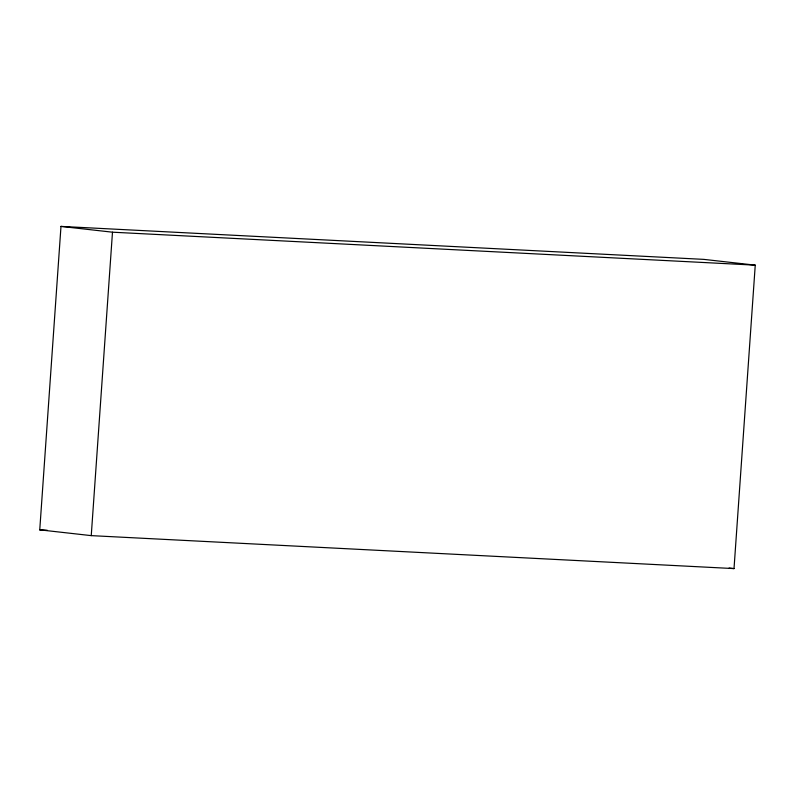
<?xml version="1.0" encoding="UTF-8"?>
<svg xmlns="http://www.w3.org/2000/svg" width="795" height="795" viewBox="0 0 795 795"><rect width="100%" height="100%" fill="white"/><g stroke="black" fill="none" stroke-linecap="round" stroke-linejoin="round"><path stroke-width="1.19" d="M39.75 529.848L60.986 226.406L703.754 259.369L755.25 265.152L734.014 568.594L91.246 535.631L39.75 529.848L47.183 530.235M91.246 535.631L112.483 232.19L60.986 226.406M112.483 232.19L755.25 265.152M729.104 568.037L734.014 568.594"/></g></svg>
